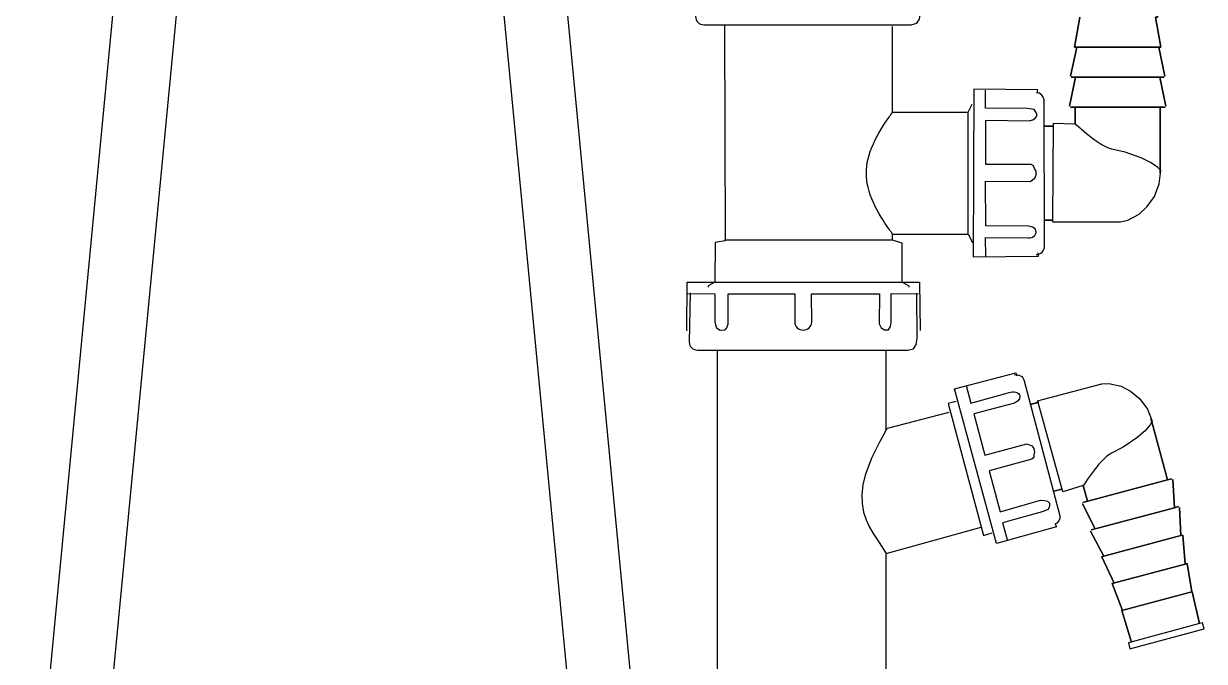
# Model space of a CAD drawing. Header units: millimetres. Extents: x 976 to 9349, y -1578 to 2211.
# Drawn here: x 2377.32 to 2405.31, y 1568.1 to 1583.24 of the extents above; entities that cross this region are included whole.
import ezdxf

# ---------------------------------------------------------------- set-up
doc = ezdxf.new("R2010")
doc.units = ezdxf.units.MM
doc.layers.add('Inst - odpływ', color=35, linetype='Continuous')
doc.layers.add('Meble wnętrze', color=52, linetype='Continuous')

# ---------------------------------------------------------------- blocks, each defined once
blk = doc.blocks.new('Z$W@#28199')
for p, q in [((5, 60), (0, 7.5)), ((6.514, 60), (1.5, 7.5)), ((8.486, 60), (13.5, 7.5)), ((10, 60), (15, 7.5))]:
    blk.add_line(p, q)
blk = doc.blocks.new('Z$W@#17160')
for p, q in [((40.146, -3.776), (40.144, 7.561)), ((44.144, 5.661), (44.144, 7.561)), ((44.146, -3.776), (44.145, 2.739))]:
    blk.add_line(p, q)
for points, knots in [([(50.494, 16.98), (50.494, 16.98), (50.494, 16.974), (50.494, 16.974), (50.494, 16.974), (50.494, 16.974), (50.522, 16.167), (50.522, 16.167), (50.522, 16.167), (50.522, 16.167), (50.508, 16.167), (50.508, 16.167), (50.508, 16.167), (50.508, 16.167), (50.582, 15.457), (50.582, 15.457), (50.582, 15.457), (50.582, 15.457), (50.533, 15.457), (50.533, 15.457), (50.533, 15.457), (50.533, 15.457), (50.657, 14.747), (50.657, 14.747), (50.657, 14.747), (50.657, 14.747), (50.607, 14.747), (50.607, 14.747), (50.607, 14.747), (50.607, 14.747), (50.756, 14.061), (50.756, 14.061), (50.756, 14.061), (50.756, 14.061), (50.607, 14.747), (50.607, 14.747), (50.607, 14.747), (50.607, 14.747), (50.657, 14.747), (50.657, 14.747), (50.657, 14.747), (50.657, 14.747), (50.533, 15.457), (50.533, 15.457), (50.533, 15.457), (50.533, 15.457), (50.582, 15.457), (50.582, 15.457), (50.582, 15.457), (50.582, 15.457), (50.508, 16.167), (50.508, 16.167), (50.508, 16.167), (50.508, 16.167), (50.522, 16.167), (50.522, 16.167), (50.522, 16.167), (50.522, 16.167), (50.494, 16.974), (50.494, 16.974), (50.494, 16.974), (50.494, 16.974), (50.494, 16.98), (50.494, 16.98)], [0, 0, 0, 0, 0.058824, 0.058824, 0.058824, 0.058824, 0.117647, 0.117647, 0.117647, 0.117647, 0.176471, 0.176471, 0.176471, 0.176471, 0.235294, 0.235294, 0.235294, 0.235294, 0.294118, 0.294118, 0.294118, 0.294118, 0.352941, 0.352941, 0.352941, 0.352941, 0.411765, 0.411765, 0.411765, 0.411765, 0.470588, 0.470588, 0.470588, 0.470588, 0.529412, 0.529412, 0.529412, 0.529412, 0.588235, 0.588235, 0.588235, 0.588235, 0.647059, 0.647059, 0.647059, 0.647059, 0.705882, 0.705882, 0.705882, 0.705882, 0.764706, 0.764706, 0.764706, 0.764706, 0.823529, 0.823529, 0.823529, 0.823529, 0.882353, 0.882353, 0.882353, 0.882353, 1, 1, 1, 1]), ([(39.646, 16.711), (39.646, 16.711), (39.626, 15.479), (39.626, 15.479), (39.626, 15.479), (39.626, 15.369), (39.714, 15.279), (39.824, 15.279), (39.824, 15.279), (39.824, 15.279), (44.741, 15.28), (44.741, 15.28), (44.741, 15.28), (44.741, 15.28), (44.874, 15.314), (44.874, 15.314), (44.874, 15.314), (44.874, 15.314), (44.932, 15.415), (44.932, 15.415), (44.932, 15.415), (44.932, 15.415), (44.957, 15.567), (44.957, 15.567), (44.957, 15.567), (44.957, 15.567), (44.949, 16.703), (44.949, 16.703)], [0, 0, 0, 0, 0.125, 0.125, 0.125, 0.125, 0.25, 0.25, 0.25, 0.25, 0.375, 0.375, 0.375, 0.375, 0.5, 0.5, 0.5, 0.5, 0.625, 0.625, 0.625, 0.625, 0.75, 0.75, 0.75, 0.75, 1, 1, 1, 1]), ([(40.312, 15.259), (40.312, 15.259), (40.326, 10.154), (40.326, 10.154), (40.326, 10.154), (40.326, 10.154), (40.09, 10.113), (40.09, 10.113), (40.09, 10.113), (40.09, 10.113), (40.083, 9.173), (40.083, 9.173), (40.083, 9.173), (40.083, 9.173), (39.927, 9.085), (39.927, 9.085), (39.927, 9.085), (39.927, 9.085), (39.927, 9.073), (39.927, 9.051)], [0, 0, 0, 0, 0.01492537, 0.01492537, 0.01492537, 0.01492537, 0.02985075, 0.02985075, 0.02985075, 0.02985075, 0.04477612, 0.04477612, 0.04477612, 0.04477612, 0.05970149, 0.05970149, 0.05970149, 0.05970149, 0.06125438, 0.06125438, 0.06125438, 0.06125438]), ([(44.687, 9.051), (44.688, 9.068), (44.688, 9.078), (44.688, 9.078), (44.688, 9.078), (44.688, 9.078), (44.527, 9.175), (44.527, 9.175), (44.527, 9.175), (44.527, 9.175), (44.527, 10.097), (44.527, 10.097), (44.527, 10.097), (44.527, 10.097), (44.296, 10.169), (44.296, 10.169), (44.296, 10.169), (44.296, 10.169), (44.296, 10.314), (44.296, 10.314), (44.296, 10.314), (44.296, 10.314), (44.295, 10.316), (44.295, 10.316), (44.295, 10.316), (44.295, 10.316), (44.291, 10.321), (44.291, 10.321), (44.291, 10.321), (44.291, 10.321), (44.285, 10.329), (44.285, 10.329), (44.285, 10.329), (44.285, 10.329), (44.277, 10.341), (44.277, 10.341), (44.277, 10.341), (44.277, 10.341), (44.266, 10.355), (44.266, 10.355), (44.266, 10.355), (44.266, 10.355), (44.253, 10.374), (44.253, 10.374), (44.253, 10.374), (44.253, 10.374), (44.235, 10.399), (44.235, 10.399), (44.235, 10.399), (44.235, 10.399), (44.213, 10.431), (44.213, 10.431), (44.213, 10.431), (44.213, 10.431), (44.185, 10.471), (44.185, 10.471), (44.185, 10.471), (44.185, 10.471), (44.153, 10.518), (44.153, 10.518), (44.153, 10.518), (44.153, 10.518), (44.116, 10.575), (44.116, 10.575), (44.116, 10.575), (44.116, 10.575), (44.074, 10.64), (44.074, 10.64), (44.074, 10.64), (44.074, 10.64), (44.029, 10.713), (44.029, 10.713), (44.029, 10.713), (44.029, 10.713), (43.982, 10.792), (43.982, 10.792), (43.982, 10.792), (43.982, 10.792), (43.934, 10.878), (43.934, 10.878), (43.934, 10.878), (43.934, 10.878), (43.887, 10.968), (43.887, 10.968), (43.887, 10.968), (43.887, 10.968), (43.843, 11.06), (43.843, 11.06), (43.843, 11.06), (43.843, 11.06), (43.804, 11.152), (43.804, 11.152), (43.804, 11.152), (43.804, 11.152), (43.769, 11.243), (43.769, 11.243), (43.769, 11.243), (43.769, 11.243), (43.74, 11.333), (43.74, 11.333), (43.74, 11.333), (43.74, 11.333), (43.717, 11.422), (43.717, 11.422), (43.717, 11.422), (43.717, 11.422), (43.698, 11.508), (43.698, 11.508), (43.698, 11.508), (43.698, 11.508), (43.686, 11.593), (43.686, 11.593), (43.686, 11.593), (43.686, 11.593), (43.678, 11.677), (43.678, 11.677), (43.678, 11.677), (43.678, 11.677), (43.676, 11.759), (43.676, 11.759), (43.676, 11.759), (43.676, 11.759), (43.678, 11.841), (43.678, 11.841), (43.678, 11.841), (43.678, 11.841), (43.686, 11.925), (43.686, 11.925), (43.686, 11.925), (43.686, 11.925), (43.698, 12.01), (43.698, 12.01), (43.698, 12.01), (43.698, 12.01), (43.717, 12.096), (43.717, 12.096), (43.717, 12.096), (43.717, 12.096), (43.74, 12.185), (43.74, 12.185), (43.74, 12.185), (43.74, 12.185), (43.769, 12.275), (43.769, 12.275), (43.769, 12.275), (43.769, 12.275), (43.804, 12.366), (43.804, 12.366), (43.804, 12.366), (43.804, 12.366), (43.843, 12.458), (43.843, 12.458), (43.843, 12.458), (43.843, 12.458), (43.887, 12.55), (43.887, 12.55), (43.887, 12.55), (43.887, 12.55), (43.934, 12.64), (43.934, 12.64), (43.934, 12.64), (43.934, 12.64), (43.982, 12.726), (43.982, 12.726), (43.982, 12.726), (43.982, 12.726), (44.029, 12.805), (44.029, 12.805), (44.029, 12.805), (44.029, 12.805), (44.074, 12.878), (44.074, 12.878), (44.074, 12.878), (44.074, 12.878), (44.116, 12.943), (44.116, 12.943), (44.116, 12.943), (44.116, 12.943), (44.153, 13), (44.153, 13), (44.153, 13), (44.153, 13), (44.185, 13.047), (44.185, 13.047), (44.185, 13.047), (44.185, 13.047), (44.213, 13.087), (44.213, 13.087), (44.213, 13.087), (44.213, 13.087), (44.235, 13.119), (44.235, 13.119), (44.235, 13.119), (44.235, 13.119), (44.253, 13.144), (44.253, 13.144), (44.253, 13.144), (44.253, 13.144), (44.266, 13.163), (44.266, 13.163), (44.266, 13.163), (44.266, 13.163), (44.277, 13.177), (44.277, 13.177), (44.277, 13.177), (44.277, 13.177), (44.285, 13.189), (44.285, 13.189), (44.285, 13.189), (44.285, 13.189), (44.291, 13.197), (44.291, 13.197), (44.291, 13.197), (44.291, 13.197), (44.295, 13.202), (44.295, 13.202), (44.295, 13.202), (44.295, 13.202), (44.296, 13.204), (44.296, 13.204), (44.296, 13.204), (44.296, 13.204), (44.296, 15.241), (44.296, 15.241)], [0.1627991, 0.1627991, 0.1627991, 0.1627991, 0.1641791, 0.1641791, 0.1641791, 0.1641791, 0.1791045, 0.1791045, 0.1791045, 0.1791045, 0.1940299, 0.1940299, 0.1940299, 0.1940299, 0.2089552, 0.2089552, 0.2089552, 0.2089552, 0.2238806, 0.2238806, 0.2238806, 0.2238806, 0.238806, 0.238806, 0.238806, 0.238806, 0.2537313, 0.2537313, 0.2537313, 0.2537313, 0.2686567, 0.2686567, 0.2686567, 0.2686567, 0.2835821, 0.2835821, 0.2835821, 0.2835821, 0.2985075, 0.2985075, 0.2985075, 0.2985075, 0.3134328, 0.3134328, 0.3134328, 0.3134328, 0.3283582, 0.3283582, 0.3283582, 0.3283582, 0.3432836, 0.3432836, 0.3432836, 0.3432836, 0.358209, 0.358209, 0.358209, 0.358209, 0.3731343, 0.3731343, 0.3731343, 0.3731343, 0.3880597, 0.3880597, 0.3880597, 0.3880597, 0.4029851, 0.4029851, 0.4029851, 0.4029851, 0.4179104, 0.4179104, 0.4179104, 0.4179104, 0.4328358, 0.4328358, 0.4328358, 0.4328358, 0.4477612, 0.4477612, 0.4477612, 0.4477612, 0.4626866, 0.4626866, 0.4626866, 0.4626866, 0.4776119, 0.4776119, 0.4776119, 0.4776119, 0.4925373, 0.4925373, 0.4925373, 0.4925373, 0.5074627, 0.5074627, 0.5074627, 0.5074627, 0.5223881, 0.5223881, 0.5223881, 0.5223881, 0.5373134, 0.5373134, 0.5373134, 0.5373134, 0.5522388, 0.5522388, 0.5522388, 0.5522388, 0.5671642, 0.5671642, 0.5671642, 0.5671642, 0.5820896, 0.5820896, 0.5820896, 0.5820896, 0.5970149, 0.5970149, 0.5970149, 0.5970149, 0.6119403, 0.6119403, 0.6119403, 0.6119403, 0.6268657, 0.6268657, 0.6268657, 0.6268657, 0.641791, 0.641791, 0.641791, 0.641791, 0.6567164, 0.6567164, 0.6567164, 0.6567164, 0.6716418, 0.6716418, 0.6716418, 0.6716418, 0.6865672, 0.6865672, 0.6865672, 0.6865672, 0.7014925, 0.7014925, 0.7014925, 0.7014925, 0.7164179, 0.7164179, 0.7164179, 0.7164179, 0.7313433, 0.7313433, 0.7313433, 0.7313433, 0.7462687, 0.7462687, 0.7462687, 0.7462687, 0.761194, 0.761194, 0.761194, 0.761194, 0.7761194, 0.7761194, 0.7761194, 0.7761194, 0.7910448, 0.7910448, 0.7910448, 0.7910448, 0.8059701, 0.8059701, 0.8059701, 0.8059701, 0.8208955, 0.8208955, 0.8208955, 0.8208955, 0.8358209, 0.8358209, 0.8358209, 0.8358209, 0.8507463, 0.8507463, 0.8507463, 0.8507463, 0.8656716, 0.8656716, 0.8656716, 0.8656716, 0.880597, 0.880597, 0.880597, 0.880597, 0.8955224, 0.8955224, 0.8955224, 0.8955224, 0.9104478, 0.9104478, 0.9104478, 0.9104478, 0.9253731, 0.9253731, 0.9253731, 0.9253731, 0.9402985, 0.9402985, 0.9402985, 0.9402985, 0.9552239, 0.9552239, 0.9552239, 0.9552239, 0.9701493, 0.9701493, 0.9701493, 0.9701493, 1, 1, 1, 1]), ([(48.738, 15.457), (48.738, 15.457), (48.614, 14.747), (48.614, 14.747), (48.614, 14.747), (48.614, 14.747), (48.664, 14.747), (48.664, 14.747), (48.664, 14.747), (48.664, 14.747), (48.614, 14.747), (48.614, 14.747), (48.614, 14.747), (48.614, 14.747), (48.738, 15.457), (48.738, 15.457)], [0, 0, 0, 0, 0.2, 0.2, 0.2, 0.2, 0.4, 0.4, 0.4, 0.4, 0.6, 0.6, 0.6, 0.6, 1, 1, 1, 1]), ([(48.664, 14.747), (48.664, 14.747), (48.515, 14.061), (48.515, 14.061), (48.515, 14.061), (48.515, 14.061), (48.664, 14.747), (48.664, 14.747), (48.664, 14.747), (48.664, 14.747), (50.607, 14.747), (50.607, 14.747), (50.607, 14.747), (50.607, 14.747), (48.664, 14.747), (48.664, 14.747)], [0, 0, 0, 0, 0.2, 0.2, 0.2, 0.2, 0.4, 0.4, 0.4, 0.4, 0.6, 0.6, 0.6, 0.6, 1, 1, 1, 1]), ([(47.702, 9.828), (47.812, 9.828), (47.902, 9.919), (47.902, 10.031), (47.902, 10.031), (47.902, 10.031), (47.888, 13.497), (47.888, 13.497), (47.888, 13.497), (47.888, 13.497), (47.871, 13.563), (47.871, 13.563), (47.871, 13.563), (47.871, 13.563), (47.833, 13.61), (47.833, 13.61), (47.833, 13.61), (47.833, 13.61), (47.763, 13.662), (47.763, 13.662), (47.763, 13.662), (47.763, 13.662), (47.727, 13.658), (47.727, 13.658), (47.727, 13.658), (47.727, 13.658), (47.743, 13.739), (47.743, 13.739), (47.743, 13.739), (47.743, 13.739), (46.227, 13.754), (46.227, 13.754), (46.227, 13.754), (46.227, 13.754), (46.208, 9.775), (46.208, 9.775), (46.208, 9.775), (46.208, 9.775), (47.754, 9.787), (47.754, 9.787), (47.754, 9.787), (47.754, 9.787), (47.753, 9.864), (47.753, 9.864)], [0, 0, 0, 0, 0.083333, 0.083333, 0.083333, 0.083333, 0.166667, 0.166667, 0.166667, 0.166667, 0.25, 0.25, 0.25, 0.25, 0.333333, 0.333333, 0.333333, 0.333333, 0.416667, 0.416667, 0.416667, 0.416667, 0.5, 0.5, 0.5, 0.5, 0.583333, 0.583333, 0.583333, 0.583333, 0.666667, 0.666667, 0.666667, 0.666667, 0.75, 0.75, 0.75, 0.75, 0.833333, 0.833333, 0.833333, 0.833333, 1, 1, 1, 1]), ([(48.534, 14.037), (48.534, 14.037), (48.638, 14.037), (48.638, 14.037), (48.638, 14.037), (48.638, 14.037), (48.495, 13.351), (48.495, 13.351), (48.495, 13.351), (48.495, 13.351), (48.638, 14.037), (48.638, 14.037), (48.638, 14.037), (48.638, 14.037), (50.633, 14.037), (50.633, 14.037), (50.633, 14.037), (50.633, 14.037), (50.776, 13.351), (50.776, 13.351), (50.776, 13.351), (50.776, 13.351), (50.633, 14.037), (50.633, 14.037), (50.633, 14.037), (50.633, 14.037), (50.737, 14.037), (50.737, 14.037), (50.737, 14.037), (50.737, 14.037), (50.633, 14.037), (50.633, 14.037), (50.633, 14.037), (50.633, 14.037), (48.638, 14.037), (48.638, 14.037), (48.638, 14.037), (48.638, 14.037), (48.534, 14.037), (48.534, 14.037)], [0, 0, 0, 0, 0.090909, 0.090909, 0.090909, 0.090909, 0.181818, 0.181818, 0.181818, 0.181818, 0.272727, 0.272727, 0.272727, 0.272727, 0.363636, 0.363636, 0.363636, 0.363636, 0.454545, 0.454545, 0.454545, 0.454545, 0.545455, 0.545455, 0.545455, 0.545455, 0.636364, 0.636364, 0.636364, 0.636364, 0.727273, 0.727273, 0.727273, 0.727273, 0.818182, 0.818182, 0.818182, 0.818182, 1, 1, 1, 1]), ([(46.507, 9.772), (46.507, 9.772), (46.504, 10.23), (46.504, 10.23), (46.504, 10.23), (46.504, 10.23), (47.503, 10.22), (47.503, 10.22), (47.503, 10.22), (47.503, 10.22), (47.551, 10.224), (47.551, 10.224), (47.551, 10.224), (47.551, 10.224), (47.596, 10.235), (47.596, 10.235), (47.596, 10.235), (47.596, 10.235), (47.635, 10.253), (47.635, 10.253), (47.635, 10.253), (47.635, 10.253), (47.667, 10.277), (47.667, 10.277), (47.667, 10.277), (47.667, 10.277), (47.689, 10.307), (47.689, 10.307), (47.689, 10.307), (47.689, 10.307), (47.701, 10.339), (47.701, 10.339), (47.701, 10.339), (47.701, 10.339), (47.702, 10.357), (47.702, 10.357), (47.702, 10.357), (47.702, 10.357), (47.677, 10.437), (47.677, 10.437), (47.677, 10.437), (47.677, 10.437), (47.615, 10.474), (47.615, 10.474), (47.615, 10.474), (47.615, 10.474), (47.531, 10.504), (47.531, 10.504), (47.531, 10.504), (47.531, 10.504), (46.507, 10.506), (46.507, 10.506), (46.507, 10.506), (46.507, 10.506), (46.503, 11.566), (46.503, 11.566), (46.503, 11.566), (46.503, 11.566), (47.562, 11.562), (47.562, 11.562), (47.562, 11.562), (47.562, 11.562), (47.67, 11.64), (47.67, 11.64), (47.67, 11.64), (47.67, 11.64), (47.702, 11.72), (47.702, 11.72), (47.702, 11.72), (47.702, 11.72), (47.698, 11.802), (47.698, 11.802), (47.698, 11.802), (47.698, 11.802), (47.662, 11.87), (47.662, 11.87), (47.662, 11.87), (47.662, 11.87), (47.639, 11.935), (47.639, 11.935), (47.639, 11.935), (47.639, 11.935), (47.585, 11.962), (47.585, 11.962), (47.585, 11.962), (47.585, 11.962), (46.508, 11.967), (46.508, 11.967), (46.508, 11.967), (46.508, 11.967), (46.507, 13.016), (46.507, 13.016), (46.507, 13.016), (46.507, 13.016), (47.535, 12.998), (47.535, 12.998), (47.535, 12.998), (47.535, 12.998), (47.621, 13.027), (47.621, 13.027), (47.621, 13.027), (47.621, 13.027), (47.686, 13.069), (47.686, 13.069), (47.686, 13.069), (47.686, 13.069), (47.723, 13.127), (47.723, 13.127), (47.723, 13.127), (47.723, 13.127), (47.704, 13.199), (47.704, 13.199), (47.704, 13.199), (47.704, 13.199), (47.651, 13.268), (47.651, 13.268), (47.651, 13.268), (47.651, 13.268), (47.498, 13.292), (47.498, 13.292), (47.498, 13.292), (47.498, 13.292), (46.497, 13.299), (46.497, 13.299), (46.497, 13.299), (46.497, 13.299), (46.498, 13.726), (46.498, 13.726)], [0, 0, 0, 0, 0.030303, 0.030303, 0.030303, 0.030303, 0.060606, 0.060606, 0.060606, 0.060606, 0.090909, 0.090909, 0.090909, 0.090909, 0.121212, 0.121212, 0.121212, 0.121212, 0.151515, 0.151515, 0.151515, 0.151515, 0.181818, 0.181818, 0.181818, 0.181818, 0.212121, 0.212121, 0.212121, 0.212121, 0.242424, 0.242424, 0.242424, 0.242424, 0.272727, 0.272727, 0.272727, 0.272727, 0.30303, 0.30303, 0.30303, 0.30303, 0.333333, 0.333333, 0.333333, 0.333333, 0.363636, 0.363636, 0.363636, 0.363636, 0.393939, 0.393939, 0.393939, 0.393939, 0.424242, 0.424242, 0.424242, 0.424242, 0.454545, 0.454545, 0.454545, 0.454545, 0.484848, 0.484848, 0.484848, 0.484848, 0.515152, 0.515152, 0.515152, 0.515152, 0.545455, 0.545455, 0.545455, 0.545455, 0.575758, 0.575758, 0.575758, 0.575758, 0.606061, 0.606061, 0.606061, 0.606061, 0.636364, 0.636364, 0.636364, 0.636364, 0.666667, 0.666667, 0.666667, 0.666667, 0.69697, 0.69697, 0.69697, 0.69697, 0.727273, 0.727273, 0.727273, 0.727273, 0.757576, 0.757576, 0.757576, 0.757576, 0.787879, 0.787879, 0.787879, 0.787879, 0.818182, 0.818182, 0.818182, 0.818182, 0.848485, 0.848485, 0.848485, 0.848485, 0.878788, 0.878788, 0.878788, 0.878788, 0.909091, 0.909091, 0.909091, 0.909091, 0.939394, 0.939394, 0.939394, 0.939394, 1, 1, 1, 1]), ([(44.296, 13.204), (44.296, 13.204), (46.089, 13.204), (46.089, 13.204), (46.089, 13.204), (46.089, 13.204), (46.186, 13.394), (46.186, 13.394)], [0, 0, 0, 0, 0.333333, 0.333333, 0.333333, 0.333333, 1, 1, 1, 1]), ([(48.629, 12.921), (48.629, 12.921), (48.638, 12.913), (48.638, 12.913), (48.638, 12.913), (48.638, 12.913), (48.666, 12.888), (48.666, 12.888), (48.666, 12.888), (48.666, 12.888), (48.711, 12.849), (48.711, 12.849), (48.711, 12.849), (48.711, 12.849), (48.768, 12.799), (48.768, 12.799), (48.768, 12.799), (48.768, 12.799), (48.831, 12.746), (48.831, 12.746), (48.831, 12.746), (48.831, 12.746), (48.895, 12.692), (48.895, 12.692), (48.895, 12.692), (48.895, 12.692), (48.958, 12.642), (48.958, 12.642), (48.958, 12.642), (48.958, 12.642), (49.017, 12.596), (49.017, 12.596), (49.017, 12.596), (49.017, 12.596), (49.072, 12.555), (49.072, 12.555), (49.072, 12.555), (49.072, 12.555), (49.123, 12.519), (49.123, 12.519), (49.123, 12.519), (49.123, 12.519), (49.171, 12.486), (49.171, 12.486), (49.171, 12.486), (49.171, 12.486), (49.217, 12.457), (49.217, 12.457), (49.217, 12.457), (49.217, 12.457), (49.261, 12.43), (49.261, 12.43), (49.261, 12.43), (49.261, 12.43), (49.306, 12.406), (49.306, 12.406), (49.306, 12.406), (49.306, 12.406), (49.351, 12.383), (49.351, 12.383), (49.351, 12.383), (49.351, 12.383), (49.398, 12.363), (49.398, 12.363), (49.398, 12.363), (49.398, 12.363), (49.446, 12.345), (49.446, 12.345), (49.446, 12.345), (49.446, 12.345), (49.496, 12.33), (49.496, 12.33), (49.496, 12.33), (49.496, 12.33), (49.808, 12.259), (49.808, 12.259), (49.808, 12.259), (49.808, 12.259), (50.193, 12.122), (50.193, 12.122), (50.193, 12.122), (50.193, 12.122), (50.428, 12.005), (50.428, 12.005), (50.428, 12.005), (50.428, 12.005), (50.59, 11.894), (50.59, 11.894), (50.59, 11.894), (50.59, 11.894), (50.642, 11.834), (50.642, 11.834), (50.642, 11.834), (50.642, 11.834), (50.656, 11.818), (50.656, 11.818), (50.656, 11.818), (50.656, 11.818), (50.619, 11.506), (50.619, 11.506), (50.619, 11.506), (50.619, 11.506), (50.507, 11.206), (50.507, 11.206), (50.507, 11.206), (50.507, 11.206), (50.333, 10.964), (50.333, 10.964), (50.333, 10.964), (50.333, 10.964), (50.143, 10.785), (50.143, 10.785), (50.143, 10.785), (50.143, 10.785), (49.877, 10.645), (49.877, 10.645), (49.877, 10.645), (49.877, 10.645), (49.703, 10.604), (49.703, 10.604), (49.703, 10.604), (49.703, 10.604), (48.089, 10.601), (48.089, 10.601), (48.089, 10.601), (48.089, 10.601), (48.089, 10.639), (48.089, 10.639), (48.089, 10.639), (48.089, 10.639), (48.107, 12.938), (48.107, 12.938), (48.107, 12.938), (48.107, 12.938), (48.629, 12.921), (48.629, 12.921)], [0, 0, 0, 0, 0.028571, 0.028571, 0.028571, 0.028571, 0.057143, 0.057143, 0.057143, 0.057143, 0.085714, 0.085714, 0.085714, 0.085714, 0.114286, 0.114286, 0.114286, 0.114286, 0.142857, 0.142857, 0.142857, 0.142857, 0.171429, 0.171429, 0.171429, 0.171429, 0.2, 0.2, 0.2, 0.2, 0.228571, 0.228571, 0.228571, 0.228571, 0.257143, 0.257143, 0.257143, 0.257143, 0.285714, 0.285714, 0.285714, 0.285714, 0.314286, 0.314286, 0.314286, 0.314286, 0.342857, 0.342857, 0.342857, 0.342857, 0.371429, 0.371429, 0.371429, 0.371429, 0.4, 0.4, 0.4, 0.4, 0.428571, 0.428571, 0.428571, 0.428571, 0.457143, 0.457143, 0.457143, 0.457143, 0.485714, 0.485714, 0.485714, 0.485714, 0.514286, 0.514286, 0.514286, 0.514286, 0.542857, 0.542857, 0.542857, 0.542857, 0.571429, 0.571429, 0.571429, 0.571429, 0.6, 0.6, 0.6, 0.6, 0.628571, 0.628571, 0.628571, 0.628571, 0.657143, 0.657143, 0.657143, 0.657143, 0.685714, 0.685714, 0.685714, 0.685714, 0.714286, 0.714286, 0.714286, 0.714286, 0.742857, 0.742857, 0.742857, 0.742857, 0.771429, 0.771429, 0.771429, 0.771429, 0.8, 0.8, 0.8, 0.8, 0.828571, 0.828571, 0.828571, 0.828571, 0.857143, 0.857143, 0.857143, 0.857143, 0.885714, 0.885714, 0.885714, 0.885714, 0.914286, 0.914286, 0.914286, 0.914286, 0.942857, 0.942857, 0.942857, 0.942857, 1, 1, 1, 1]), ([(48.514, 13.327), (48.514, 13.327), (50.642, 13.327), (50.642, 13.327), (50.642, 13.327), (50.642, 13.327), (48.514, 13.327), (48.514, 13.327)], [0, 0, 0, 0, 0.333333, 0.333333, 0.333333, 0.333333, 1, 1, 1, 1]), ([(48.629, 13.327), (48.629, 13.327), (48.629, 12.921), (48.629, 12.921), (48.629, 12.921), (48.629, 12.921), (48.629, 13.327), (48.629, 13.327)], [0, 0, 0, 0, 0.333333, 0.333333, 0.333333, 0.333333, 1, 1, 1, 1]), ([(50.642, 13.327), (50.642, 13.327), (50.642, 11.834), (50.642, 11.834), (50.642, 11.834), (50.642, 11.834), (50.642, 11.755), (50.642, 11.755), (50.642, 11.755), (50.642, 11.755), (50.642, 11.834), (50.642, 11.834), (50.642, 11.834), (50.642, 11.834), (50.642, 13.327), (50.642, 13.327), (50.642, 13.327), (50.642, 13.327), (50.757, 13.327), (50.757, 13.327), (50.757, 13.327), (50.757, 13.327), (50.642, 13.327), (50.642, 13.327)], [0, 0, 0, 0, 0.142857, 0.142857, 0.142857, 0.142857, 0.285714, 0.285714, 0.285714, 0.285714, 0.428571, 0.428571, 0.428571, 0.428571, 0.571429, 0.571429, 0.571429, 0.571429, 0.714286, 0.714286, 0.714286, 0.714286, 1, 1, 1, 1]), ([(48.101, 12.871), (48.101, 12.871), (47.902, 12.871), (47.902, 12.871), (47.902, 12.871), (47.902, 12.871), (48.101, 12.871), (48.101, 12.871)], [0, 0, 0, 0, 0.333333, 0.333333, 0.333333, 0.333333, 1, 1, 1, 1]), ([(48.101, 10.639), (48.101, 10.639), (48.089, 10.639), (48.089, 10.639), (48.089, 10.639), (48.089, 10.639), (47.902, 10.639), (47.902, 10.639), (47.902, 10.639), (47.902, 10.639), (48.101, 10.639), (48.101, 10.639)], [0, 0, 0, 0, 0.25, 0.25, 0.25, 0.25, 0.5, 0.5, 0.5, 0.5, 1, 1, 1, 1]), ([(44.296, 10.314), (44.296, 10.314), (46.089, 10.314), (46.089, 10.314), (46.089, 10.314), (46.089, 10.314), (46.195, 10.116), (46.195, 10.116)], [0, 0, 0, 0, 0.333333, 0.333333, 0.333333, 0.333333, 1, 1, 1, 1])]:
    blk.add_open_spline(points, degree=3, knots=knots)
for points in [[(46.093, 10.326), (46.093, 10.326), (46.093, 13.215), (46.093, 13.215)], [(44.296, 10.165), (44.296, 10.165), (40.31, 10.165), (40.31, 10.165)], [(40.086, 9.168), (40.086, 9.168), (44.52, 9.168), (44.52, 9.168)]]:
    blk.add_open_spline(points, degree=3)
at = {"lineweight": -3}
for points, knots in [([(39.417, 8.018), (39.417, 8.018), (39.426, 9.168), (39.426, 9.168), (39.426, 9.168), (39.426, 9.168), (44.933, 9.168), (44.933, 9.168), (44.933, 9.168), (44.933, 9.168), (44.949, 8.025), (44.949, 8.025)], [0, 0, 0, 0, 0.25, 0.25, 0.25, 0.25, 0.5, 0.5, 0.5, 0.5, 1, 1, 1, 1]), ([(39.497, 8.92), (39.497, 8.92), (39.476, 7.75), (39.476, 7.75), (39.476, 7.75), (39.476, 7.645), (39.566, 7.56), (39.676, 7.56), (39.676, 7.56), (39.676, 7.56), (44.662, 7.561), (44.662, 7.561), (44.662, 7.561), (44.662, 7.561), (44.797, 7.593), (44.797, 7.593), (44.797, 7.593), (44.797, 7.593), (44.856, 7.689), (44.856, 7.689), (44.856, 7.689), (44.856, 7.689), (44.882, 7.833), (44.882, 7.833), (44.882, 7.833), (44.882, 7.833), (44.873, 8.912), (44.873, 8.912)], [0, 0, 0, 0, 0.125, 0.125, 0.125, 0.125, 0.25, 0.25, 0.25, 0.25, 0.375, 0.375, 0.375, 0.375, 0.5, 0.5, 0.5, 0.5, 0.625, 0.625, 0.625, 0.625, 0.75, 0.75, 0.75, 0.75, 1, 1, 1, 1]), ([(39.447, 8.901), (39.447, 8.901), (40.082, 8.893), (40.082, 8.893), (40.082, 8.893), (40.082, 8.893), (40.082, 8.233), (40.082, 8.233), (40.082, 8.233), (40.082, 8.233), (40.097, 8.159), (40.097, 8.159), (40.097, 8.159), (40.097, 8.159), (40.121, 8.092), (40.121, 8.092), (40.121, 8.092), (40.121, 8.092), (40.207, 8.033), (40.207, 8.033), (40.207, 8.033), (40.207, 8.033), (40.325, 8.04), (40.325, 8.04), (40.325, 8.04), (40.325, 8.04), (40.372, 8.085), (40.372, 8.085), (40.372, 8.085), (40.372, 8.085), (40.403, 8.181), (40.403, 8.181), (40.403, 8.181), (40.403, 8.181), (40.403, 8.893), (40.403, 8.893), (40.403, 8.893), (40.403, 8.893), (41.979, 8.893), (41.979, 8.893), (41.979, 8.893), (41.979, 8.893), (41.979, 8.223), (41.979, 8.223), (41.979, 8.223), (41.979, 8.118), (42.069, 8.033), (42.179, 8.033), (42.179, 8.033), (42.29, 8.033), (42.38, 8.118), (42.38, 8.223), (42.38, 8.223), (42.38, 8.223), (42.378, 8.893), (42.378, 8.893), (42.378, 8.893), (42.378, 8.893), (43.985, 8.893), (43.985, 8.893), (43.985, 8.893), (43.985, 8.893), (43.977, 8.181), (43.977, 8.181), (43.977, 8.181), (43.977, 8.181), (44.024, 8.092), (44.024, 8.092), (44.024, 8.092), (44.024, 8.092), (44.103, 8.04), (44.103, 8.04), (44.103, 8.04), (44.103, 8.04), (44.197, 8.04), (44.197, 8.04), (44.197, 8.04), (44.197, 8.04), (44.252, 8.122), (44.252, 8.122), (44.252, 8.122), (44.252, 8.122), (44.267, 8.218), (44.267, 8.218), (44.267, 8.218), (44.267, 8.218), (44.267, 8.901), (44.267, 8.901), (44.267, 8.901), (44.267, 8.901), (44.91, 8.893), (44.91, 8.893)], [0, 0, 0, 0, 0.041667, 0.041667, 0.041667, 0.041667, 0.083333, 0.083333, 0.083333, 0.083333, 0.125, 0.125, 0.125, 0.125, 0.166667, 0.166667, 0.166667, 0.166667, 0.208333, 0.208333, 0.208333, 0.208333, 0.25, 0.25, 0.25, 0.25, 0.291667, 0.291667, 0.291667, 0.291667, 0.333333, 0.333333, 0.333333, 0.333333, 0.375, 0.375, 0.375, 0.375, 0.416667, 0.416667, 0.416667, 0.416667, 0.458333, 0.458333, 0.458333, 0.458333, 0.5, 0.5, 0.5, 0.5, 0.541667, 0.541667, 0.541667, 0.541667, 0.583333, 0.583333, 0.583333, 0.583333, 0.625, 0.625, 0.625, 0.625, 0.666667, 0.666667, 0.666667, 0.666667, 0.708333, 0.708333, 0.708333, 0.708333, 0.75, 0.75, 0.75, 0.75, 0.791667, 0.791667, 0.791667, 0.791667, 0.833333, 0.833333, 0.833333, 0.833333, 0.875, 0.875, 0.875, 0.875, 0.916667, 0.916667, 0.916667, 0.916667, 1, 1, 1, 1]), ([(47.181, 6.971), (47.285, 6.999), (47.391, 6.937), (47.419, 6.834), (47.419, 6.834), (47.419, 6.834), (48.264, 3.628), (48.264, 3.628), (48.264, 3.628), (48.264, 3.628), (48.264, 3.563), (48.264, 3.563), (48.264, 3.563), (48.264, 3.563), (48.241, 3.509), (48.241, 3.509), (48.241, 3.509), (48.241, 3.509), (48.187, 3.444), (48.187, 3.444), (48.187, 3.444), (48.187, 3.444), (48.152, 3.438), (48.152, 3.438), (48.152, 3.438), (48.152, 3.438), (48.187, 3.367), (48.187, 3.367), (48.187, 3.367), (48.187, 3.367), (46.765, 2.971), (46.765, 2.971), (46.765, 2.971), (46.765, 2.971), (45.762, 6.643), (45.762, 6.643), (45.762, 6.643), (45.762, 6.643), (47.22, 7.022), (47.22, 7.022), (47.22, 7.022), (47.22, 7.022), (47.238, 6.951), (47.238, 6.951)], [0, 0, 0, 0, 0.083333, 0.083333, 0.083333, 0.083333, 0.166667, 0.166667, 0.166667, 0.166667, 0.25, 0.25, 0.25, 0.25, 0.333333, 0.333333, 0.333333, 0.333333, 0.416667, 0.416667, 0.416667, 0.416667, 0.5, 0.5, 0.5, 0.5, 0.583333, 0.583333, 0.583333, 0.583333, 0.666667, 0.666667, 0.666667, 0.666667, 0.75, 0.75, 0.75, 0.75, 0.833333, 0.833333, 0.833333, 0.833333, 1, 1, 1, 1]), ([(46.043, 6.721), (46.043, 6.721), (46.153, 6.297), (46.153, 6.297), (46.153, 6.297), (46.153, 6.297), (47.091, 6.558), (47.091, 6.558), (47.091, 6.558), (47.091, 6.558), (47.137, 6.567), (47.137, 6.567), (47.137, 6.567), (47.137, 6.567), (47.182, 6.568), (47.182, 6.568), (47.182, 6.568), (47.182, 6.568), (47.223, 6.561), (47.223, 6.561), (47.223, 6.561), (47.223, 6.561), (47.259, 6.547), (47.259, 6.547), (47.259, 6.547), (47.259, 6.547), (47.288, 6.525), (47.288, 6.525), (47.288, 6.525), (47.288, 6.525), (47.306, 6.498), (47.306, 6.498), (47.306, 6.498), (47.306, 6.498), (47.312, 6.483), (47.312, 6.483), (47.312, 6.483), (47.312, 6.483), (47.308, 6.402), (47.308, 6.402), (47.308, 6.402), (47.308, 6.402), (47.258, 6.352), (47.258, 6.352), (47.258, 6.352), (47.258, 6.352), (47.187, 6.303), (47.187, 6.303), (47.187, 6.303), (47.187, 6.303), (46.225, 6.044), (46.225, 6.044), (46.225, 6.044), (46.225, 6.044), (46.483, 5.063), (46.483, 5.063), (46.483, 5.063), (46.483, 5.063), (47.478, 5.333), (47.478, 5.333), (47.478, 5.333), (47.478, 5.333), (47.599, 5.289), (47.599, 5.289), (47.599, 5.289), (47.599, 5.289), (47.649, 5.223), (47.649, 5.223), (47.649, 5.223), (47.649, 5.223), (47.665, 5.146), (47.665, 5.146), (47.665, 5.146), (47.665, 5.146), (47.649, 5.074), (47.649, 5.074), (47.649, 5.074), (47.649, 5.074), (47.643, 5.008), (47.643, 5.008), (47.643, 5.008), (47.643, 5.008), (47.599, 4.97), (47.599, 4.97), (47.599, 4.97), (47.599, 4.97), (46.588, 4.694), (46.588, 4.694), (46.588, 4.694), (46.588, 4.694), (46.846, 3.724), (46.846, 3.724), (46.846, 3.724), (46.846, 3.724), (47.808, 4), (47.808, 4), (47.808, 4), (47.808, 4), (47.896, 3.994), (47.896, 3.994), (47.896, 3.994), (47.896, 3.994), (47.968, 3.972), (47.968, 3.972), (47.968, 3.972), (47.968, 3.972), (48.017, 3.928), (48.017, 3.928), (48.017, 3.928), (48.017, 3.928), (48.017, 3.857), (48.017, 3.857), (48.017, 3.857), (48.017, 3.857), (47.984, 3.779), (47.984, 3.779), (47.984, 3.779), (47.984, 3.779), (47.847, 3.719), (47.847, 3.719), (47.847, 3.719), (47.847, 3.719), (46.907, 3.46), (46.907, 3.46), (46.907, 3.46), (46.907, 3.46), (47.013, 3.066), (47.013, 3.066)], [0, 0, 0, 0, 0.030303, 0.030303, 0.030303, 0.030303, 0.060606, 0.060606, 0.060606, 0.060606, 0.090909, 0.090909, 0.090909, 0.090909, 0.121212, 0.121212, 0.121212, 0.121212, 0.151515, 0.151515, 0.151515, 0.151515, 0.181818, 0.181818, 0.181818, 0.181818, 0.212121, 0.212121, 0.212121, 0.212121, 0.242424, 0.242424, 0.242424, 0.242424, 0.272727, 0.272727, 0.272727, 0.272727, 0.30303, 0.30303, 0.30303, 0.30303, 0.333333, 0.333333, 0.333333, 0.333333, 0.363636, 0.363636, 0.363636, 0.363636, 0.393939, 0.393939, 0.393939, 0.393939, 0.424242, 0.424242, 0.424242, 0.424242, 0.454545, 0.454545, 0.454545, 0.454545, 0.484848, 0.484848, 0.484848, 0.484848, 0.515152, 0.515152, 0.515152, 0.515152, 0.545455, 0.545455, 0.545455, 0.545455, 0.575758, 0.575758, 0.575758, 0.575758, 0.606061, 0.606061, 0.606061, 0.606061, 0.636364, 0.636364, 0.636364, 0.636364, 0.666667, 0.666667, 0.666667, 0.666667, 0.69697, 0.69697, 0.69697, 0.69697, 0.727273, 0.727273, 0.727273, 0.727273, 0.757576, 0.757576, 0.757576, 0.757576, 0.787879, 0.787879, 0.787879, 0.787879, 0.818182, 0.818182, 0.818182, 0.818182, 0.848485, 0.848485, 0.848485, 0.848485, 0.878788, 0.878788, 0.878788, 0.878788, 0.909091, 0.909091, 0.909091, 0.909091, 0.939394, 0.939394, 0.939394, 0.939394, 1, 1, 1, 1]), ([(48.818, 4.347), (48.818, 4.347), (48.825, 4.356), (48.825, 4.356), (48.825, 4.356), (48.825, 4.356), (48.845, 4.387), (48.845, 4.387), (48.845, 4.387), (48.845, 4.387), (48.877, 4.434), (48.877, 4.434), (48.877, 4.434), (48.877, 4.434), (48.919, 4.494), (48.919, 4.494), (48.919, 4.494), (48.919, 4.494), (48.965, 4.56), (48.965, 4.56), (48.965, 4.56), (48.965, 4.56), (49.012, 4.625), (49.012, 4.625), (49.012, 4.625), (49.012, 4.625), (49.058, 4.687), (49.058, 4.687), (49.058, 4.687), (49.058, 4.687), (49.102, 4.745), (49.102, 4.745), (49.102, 4.745), (49.102, 4.745), (49.144, 4.796), (49.144, 4.796), (49.144, 4.796), (49.144, 4.796), (49.183, 4.843), (49.183, 4.843), (49.183, 4.843), (49.183, 4.843), (49.22, 4.885), (49.22, 4.885), (49.22, 4.885), (49.22, 4.885), (49.256, 4.924), (49.256, 4.924), (49.256, 4.924), (49.256, 4.924), (49.291, 4.96), (49.291, 4.96), (49.291, 4.96), (49.291, 4.96), (49.327, 4.993), (49.327, 4.993), (49.327, 4.993), (49.327, 4.993), (49.364, 5.025), (49.364, 5.025), (49.364, 5.025), (49.364, 5.025), (49.403, 5.056), (49.403, 5.056), (49.403, 5.056), (49.403, 5.056), (49.444, 5.085), (49.444, 5.085), (49.444, 5.085), (49.444, 5.085), (49.487, 5.111), (49.487, 5.111), (49.487, 5.111), (49.487, 5.111), (49.763, 5.255), (49.763, 5.255), (49.763, 5.255), (49.763, 5.255), (50.092, 5.479), (50.092, 5.479), (50.092, 5.479), (50.092, 5.479), (50.284, 5.646), (50.284, 5.646), (50.284, 5.646), (50.284, 5.646), (50.408, 5.789), (50.408, 5.789), (50.408, 5.789), (50.408, 5.789), (50.442, 5.858), (50.442, 5.858), (50.442, 5.858), (50.442, 5.858), (50.451, 5.876), (50.451, 5.876), (50.451, 5.876), (50.451, 5.876), (50.34, 6.156), (50.34, 6.156), (50.34, 6.156), (50.34, 6.156), (50.16, 6.404), (50.16, 6.404), (50.16, 6.404), (50.16, 6.404), (49.937, 6.584), (49.937, 6.584), (49.937, 6.584), (49.937, 6.584), (49.714, 6.702), (49.714, 6.702), (49.714, 6.702), (49.714, 6.702), (49.428, 6.764), (49.428, 6.764), (49.428, 6.764), (49.428, 6.764), (49.255, 6.758), (49.255, 6.758), (49.255, 6.758), (49.255, 6.758), (47.736, 6.354), (47.736, 6.354), (47.736, 6.354), (47.736, 6.354), (47.746, 6.319), (47.746, 6.319), (47.746, 6.319), (47.746, 6.319), (48.331, 4.199), (48.331, 4.199), (48.331, 4.199), (48.331, 4.199), (48.818, 4.347), (48.818, 4.347)], [0, 0, 0, 0, 0.028571, 0.028571, 0.028571, 0.028571, 0.057143, 0.057143, 0.057143, 0.057143, 0.085714, 0.085714, 0.085714, 0.085714, 0.114286, 0.114286, 0.114286, 0.114286, 0.142857, 0.142857, 0.142857, 0.142857, 0.171429, 0.171429, 0.171429, 0.171429, 0.2, 0.2, 0.2, 0.2, 0.228571, 0.228571, 0.228571, 0.228571, 0.257143, 0.257143, 0.257143, 0.257143, 0.285714, 0.285714, 0.285714, 0.285714, 0.314286, 0.314286, 0.314286, 0.314286, 0.342857, 0.342857, 0.342857, 0.342857, 0.371429, 0.371429, 0.371429, 0.371429, 0.4, 0.4, 0.4, 0.4, 0.428571, 0.428571, 0.428571, 0.428571, 0.457143, 0.457143, 0.457143, 0.457143, 0.485714, 0.485714, 0.485714, 0.485714, 0.514286, 0.514286, 0.514286, 0.514286, 0.542857, 0.542857, 0.542857, 0.542857, 0.571429, 0.571429, 0.571429, 0.571429, 0.6, 0.6, 0.6, 0.6, 0.628571, 0.628571, 0.628571, 0.628571, 0.657143, 0.657143, 0.657143, 0.657143, 0.685714, 0.685714, 0.685714, 0.685714, 0.714286, 0.714286, 0.714286, 0.714286, 0.742857, 0.742857, 0.742857, 0.742857, 0.771429, 0.771429, 0.771429, 0.771429, 0.8, 0.8, 0.8, 0.8, 0.828571, 0.828571, 0.828571, 0.828571, 0.857143, 0.857143, 0.857143, 0.857143, 0.885714, 0.885714, 0.885714, 0.885714, 0.914286, 0.914286, 0.914286, 0.914286, 0.942857, 0.942857, 0.942857, 0.942857, 1, 1, 1, 1]), ([(45.804, 6.341), (45.804, 6.341), (45.612, 6.29), (45.612, 6.29), (45.612, 6.29), (45.612, 6.29), (46.455, 3.163), (46.455, 3.163), (46.455, 3.163), (46.455, 3.163), (46.66, 3.222), (46.66, 3.222)], [0, 0, 0, 0, 0.25, 0.25, 0.25, 0.25, 0.5, 0.5, 0.5, 0.5, 1, 1, 1, 1]), ([(47.757, 6.322), (47.757, 6.322), (47.746, 6.319), (47.746, 6.319), (47.746, 6.319), (47.746, 6.319), (47.569, 6.272), (47.569, 6.272), (47.569, 6.272), (47.569, 6.272), (47.757, 6.322), (47.757, 6.322)], [0, 0, 0, 0, 0.25, 0.25, 0.25, 0.25, 0.5, 0.5, 0.5, 0.5, 1, 1, 1, 1]), ([(45.631, 6.077), (45.631, 6.077), (44.166, 5.699), (44.166, 5.699), (44.166, 5.699), (44.166, 5.699), (44.156, 5.681), (44.156, 5.681), (44.156, 5.681), (44.156, 5.681), (44.133, 5.642), (44.133, 5.642), (44.133, 5.642), (44.133, 5.642), (44.122, 5.621), (44.122, 5.621), (44.122, 5.621), (44.122, 5.621), (44.063, 5.518), (44.063, 5.518), (44.063, 5.518), (44.063, 5.518), (43.985, 5.375), (43.985, 5.375), (43.985, 5.375), (43.985, 5.375), (43.897, 5.204), (43.897, 5.204), (43.897, 5.204), (43.897, 5.204), (43.809, 5.015), (43.809, 5.015), (43.809, 5.015), (43.809, 5.015), (43.723, 4.809), (43.723, 4.809), (43.723, 4.809), (43.723, 4.809), (43.649, 4.589), (43.649, 4.589), (43.649, 4.589), (43.649, 4.589), (43.595, 4.362), (43.595, 4.362), (43.595, 4.362), (43.595, 4.362), (43.57, 4.135), (43.57, 4.135), (43.57, 4.135), (43.57, 4.135), (43.576, 3.92), (43.576, 3.92), (43.576, 3.92), (43.576, 3.92), (43.612, 3.717), (43.612, 3.717), (43.612, 3.717), (43.612, 3.717), (43.673, 3.53), (43.673, 3.53), (43.673, 3.53), (43.673, 3.53), (43.751, 3.358), (43.751, 3.358), (43.751, 3.358), (43.751, 3.358), (43.835, 3.208), (43.835, 3.208), (43.835, 3.208), (43.835, 3.208), (43.914, 3.086), (43.914, 3.086), (43.914, 3.086), (43.914, 3.086), (43.981, 2.992), (43.981, 2.992), (43.981, 2.992), (43.981, 2.992), (44.133, 2.757), (44.133, 2.757), (44.133, 2.757), (44.133, 2.757), (44.133, 2.757), (44.133, 2.757), (44.133, 2.757), (44.133, 2.757), (44.146, 2.737), (44.146, 2.737), (44.146, 2.737), (44.146, 2.737), (46.397, 3.359), (46.397, 3.359)], [0, 0, 0, 0, 0.041667, 0.041667, 0.041667, 0.041667, 0.083333, 0.083333, 0.083333, 0.083333, 0.125, 0.125, 0.125, 0.125, 0.166667, 0.166667, 0.166667, 0.166667, 0.208333, 0.208333, 0.208333, 0.208333, 0.25, 0.25, 0.25, 0.25, 0.291667, 0.291667, 0.291667, 0.291667, 0.333333, 0.333333, 0.333333, 0.333333, 0.375, 0.375, 0.375, 0.375, 0.416667, 0.416667, 0.416667, 0.416667, 0.458333, 0.458333, 0.458333, 0.458333, 0.5, 0.5, 0.5, 0.5, 0.541667, 0.541667, 0.541667, 0.541667, 0.583333, 0.583333, 0.583333, 0.583333, 0.625, 0.625, 0.625, 0.625, 0.666667, 0.666667, 0.666667, 0.666667, 0.708333, 0.708333, 0.708333, 0.708333, 0.75, 0.75, 0.75, 0.75, 0.791667, 0.791667, 0.791667, 0.791667, 0.833333, 0.833333, 0.833333, 0.833333, 0.875, 0.875, 0.875, 0.875, 0.916667, 0.916667, 0.916667, 0.916667, 1, 1, 1, 1]), ([(50.812, 4.479), (50.812, 4.479), (50.442, 5.858), (50.442, 5.858), (50.442, 5.858), (50.442, 5.858), (50.422, 5.931), (50.422, 5.931), (50.422, 5.931), (50.422, 5.931), (50.442, 5.858), (50.442, 5.858), (50.442, 5.858), (50.442, 5.858), (50.812, 4.479), (50.812, 4.479), (50.812, 4.479), (50.812, 4.479), (50.92, 4.508), (50.92, 4.508), (50.92, 4.508), (50.92, 4.508), (50.812, 4.479), (50.812, 4.479)], [0, 0, 0, 0, 0.142857, 0.142857, 0.142857, 0.142857, 0.285714, 0.285714, 0.285714, 0.285714, 0.428571, 0.428571, 0.428571, 0.428571, 0.571429, 0.571429, 0.571429, 0.571429, 0.714286, 0.714286, 0.714286, 0.714286, 1, 1, 1, 1]), ([(48.811, 3.943), (48.811, 3.943), (50.812, 4.479), (50.812, 4.479), (50.812, 4.479), (50.812, 4.479), (48.811, 3.943), (48.811, 3.943)], [0, 0, 0, 0, 0.333333, 0.333333, 0.333333, 0.333333, 1, 1, 1, 1]), ([(49.005, 3.292), (49.005, 3.292), (49.103, 3.318), (49.103, 3.318), (49.103, 3.318), (49.103, 3.318), (48.798, 3.915), (48.798, 3.915), (48.798, 3.915), (48.798, 3.915), (49.103, 3.318), (49.103, 3.318), (49.103, 3.318), (49.103, 3.318), (50.979, 3.821), (50.979, 3.821), (50.979, 3.821), (50.979, 3.821), (50.944, 4.49), (50.944, 4.49), (50.944, 4.49), (50.944, 4.49), (50.979, 3.821), (50.979, 3.821), (50.979, 3.821), (50.979, 3.821), (51.076, 3.847), (51.076, 3.847), (51.076, 3.847), (51.076, 3.847), (50.979, 3.821), (50.979, 3.821), (50.979, 3.821), (50.979, 3.821), (49.103, 3.318), (49.103, 3.318), (49.103, 3.318), (49.103, 3.318), (49.005, 3.292), (49.005, 3.292)], [0, 0, 0, 0, 0.090909, 0.090909, 0.090909, 0.090909, 0.181818, 0.181818, 0.181818, 0.181818, 0.272727, 0.272727, 0.272727, 0.272727, 0.363636, 0.363636, 0.363636, 0.363636, 0.454545, 0.454545, 0.454545, 0.454545, 0.545455, 0.545455, 0.545455, 0.545455, 0.636364, 0.636364, 0.636364, 0.636364, 0.727273, 0.727273, 0.727273, 0.727273, 0.818182, 0.818182, 0.818182, 0.818182, 1, 1, 1, 1]), ([(48.309, 4.26), (48.309, 4.26), (48.122, 4.21), (48.122, 4.21), (48.122, 4.21), (48.122, 4.21), (48.309, 4.26), (48.309, 4.26)], [0, 0, 0, 0, 0.333333, 0.333333, 0.333333, 0.333333, 1, 1, 1, 1]), ([(48.919, 3.972), (48.919, 3.972), (48.818, 4.347), (48.818, 4.347), (48.818, 4.347), (48.818, 4.347), (48.919, 3.972), (48.919, 3.972)], [0, 0, 0, 0, 0.333333, 0.333333, 0.333333, 0.333333, 1, 1, 1, 1]), ([(51.577, 1.066), (51.577, 1.066), (51.575, 1.072), (51.575, 1.072), (51.575, 1.072), (51.575, 1.072), (51.402, 1.825), (51.402, 1.825), (51.402, 1.825), (51.402, 1.825), (51.389, 1.822), (51.389, 1.822), (51.389, 1.822), (51.389, 1.822), (51.283, 2.496), (51.283, 2.496), (51.283, 2.496), (51.283, 2.496), (51.237, 2.484), (51.237, 2.484), (51.237, 2.484), (51.237, 2.484), (51.177, 3.171), (51.177, 3.171), (51.177, 3.171), (51.177, 3.171), (51.13, 3.158), (51.13, 3.158), (51.13, 3.158), (51.13, 3.158), (51.101, 3.829), (51.101, 3.829), (51.101, 3.829), (51.101, 3.829), (51.13, 3.158), (51.13, 3.158), (51.13, 3.158), (51.13, 3.158), (51.177, 3.171), (51.177, 3.171), (51.177, 3.171), (51.177, 3.171), (51.237, 2.484), (51.237, 2.484), (51.237, 2.484), (51.237, 2.484), (51.283, 2.496), (51.283, 2.496), (51.283, 2.496), (51.283, 2.496), (51.389, 1.822), (51.389, 1.822), (51.389, 1.822), (51.389, 1.822), (51.402, 1.825), (51.402, 1.825), (51.402, 1.825), (51.402, 1.825), (51.575, 1.072), (51.575, 1.072), (51.575, 1.072), (51.575, 1.072), (51.577, 1.066), (51.577, 1.066)], [0, 0, 0, 0, 0.058824, 0.058824, 0.058824, 0.058824, 0.117647, 0.117647, 0.117647, 0.117647, 0.176471, 0.176471, 0.176471, 0.176471, 0.235294, 0.235294, 0.235294, 0.235294, 0.294118, 0.294118, 0.294118, 0.294118, 0.352941, 0.352941, 0.352941, 0.352941, 0.411765, 0.411765, 0.411765, 0.411765, 0.470588, 0.470588, 0.470588, 0.470588, 0.529412, 0.529412, 0.529412, 0.529412, 0.588235, 0.588235, 0.588235, 0.588235, 0.647059, 0.647059, 0.647059, 0.647059, 0.705882, 0.705882, 0.705882, 0.705882, 0.764706, 0.764706, 0.764706, 0.764706, 0.823529, 0.823529, 0.823529, 0.823529, 0.882353, 0.882353, 0.882353, 0.882353, 1, 1, 1, 1]), ([(49.303, 2.669), (49.303, 2.669), (48.993, 3.264), (48.993, 3.264), (48.993, 3.264), (48.993, 3.264), (49.303, 2.669), (49.303, 2.669), (49.303, 2.669), (49.303, 2.669), (51.13, 3.158), (51.13, 3.158), (51.13, 3.158), (51.13, 3.158), (49.303, 2.669), (49.303, 2.669)], [0, 0, 0, 0, 0.2, 0.2, 0.2, 0.2, 0.4, 0.4, 0.4, 0.4, 0.6, 0.6, 0.6, 0.6, 1, 1, 1, 1]), ([(49.548, 2.031), (49.548, 2.031), (49.256, 2.656), (49.256, 2.656), (49.256, 2.656), (49.256, 2.656), (49.303, 2.669), (49.303, 2.669), (49.303, 2.669), (49.303, 2.669), (49.256, 2.656), (49.256, 2.656), (49.256, 2.656), (49.256, 2.656), (49.548, 2.031), (49.548, 2.031)], [0, 0, 0, 0, 0.2, 0.2, 0.2, 0.2, 0.4, 0.4, 0.4, 0.4, 0.6, 0.6, 0.6, 0.6, 1, 1, 1, 1]), ([(49.747, 1.382), (49.747, 1.382), (49.502, 2.019), (49.502, 2.019), (49.502, 2.019), (49.502, 2.019), (51.237, 2.484), (51.237, 2.484), (51.237, 2.484), (51.237, 2.484), (49.502, 2.019), (49.502, 2.019), (49.502, 2.019), (49.502, 2.019), (49.747, 1.382), (49.747, 1.382)], [0, 0, 0, 0, 0.2, 0.2, 0.2, 0.2, 0.4, 0.4, 0.4, 0.4, 0.6, 0.6, 0.6, 0.6, 1, 1, 1, 1]), ([(49.957, 0.653), (49.957, 0.653), (49.734, 1.378), (49.734, 1.378), (49.734, 1.378), (49.734, 1.378), (51.389, 1.822), (51.389, 1.822), (51.389, 1.822), (51.389, 1.822), (49.734, 1.378), (49.734, 1.378), (49.734, 1.378), (49.734, 1.378), (49.957, 0.653), (49.957, 0.653)], [0, 0, 0, 0, 0.2, 0.2, 0.2, 0.2, 0.4, 0.4, 0.4, 0.4, 0.6, 0.6, 0.6, 0.6, 1, 1, 1, 1]), ([(49.926, 0.475), (49.926, 0.475), (49.888, 0.614), (49.888, 0.614), (49.888, 0.614), (49.888, 0.614), (51.575, 1.072), (51.575, 1.072), (51.575, 1.072), (51.575, 1.072), (51.647, 1.091), (51.647, 1.091), (51.647, 1.091), (51.647, 1.091), (51.688, 0.947), (51.688, 0.947), (51.688, 0.947), (51.688, 0.947), (49.926, 0.475), (49.926, 0.475)], [0, 0, 0, 0, 0.166667, 0.166667, 0.166667, 0.166667, 0.333333, 0.333333, 0.333333, 0.333333, 0.5, 0.5, 0.5, 0.5, 0.666667, 0.666667, 0.666667, 0.666667, 1, 1, 1, 1])]:
    blk.add_open_spline(points, degree=3, knots=knots, dxfattribs=at)

msp = doc.modelspace()

# ---------------------------------------------------------------- block references
at = {"layer": 'Inst - odpływ'}
msp.add_blockref('Z$W@#17160', (2353.622, 1567.928), dxfattribs=at)
at = {"layer": 'Meble wnętrze'}
msp.add_blockref('Z$W@#28199', (2377.319, 1553.808), dxfattribs=at)

doc.saveas('drawing.dxf')
